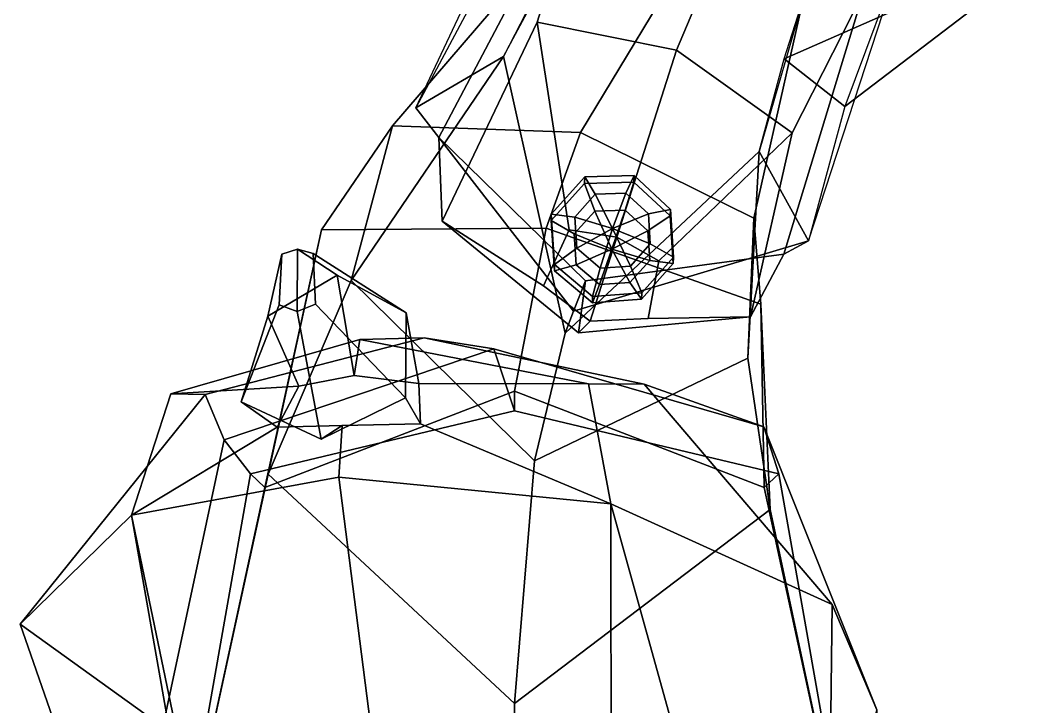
# Model space of a CAD drawing. Extents: x -84 to 129, y -151 to 322.
# Drawn here: x -84.3 to 88.9, y 82.6 to 199.6 of the extents above; entities that cross this region are included whole.
import ezdxf

# ---------------------------------------------------------------- set-up
doc = ezdxf.new("R2010")
doc.units = 0

msp = doc.modelspace()

# ---------------------------------------------------------------- linework, layer by layer
for points in [[(14.043184, 242.485046, 261.733978), (-16.81599, 184.68129, 252.483215), (-12.917997, 179.625839, 275.826874), (13.122185, 228.978287, 283.864502)], [(-12.318762, 165.407211, 307.215118), (3.835713, 199.284103, 308.414185), (13.122185, 228.978287, 283.864502), (-12.917997, 179.625839, 275.826874)], [(39.44849, 222.54451, 284.663391), (13.122185, 228.978287, 283.864502), (3.835713, 199.284103, 308.414185), (27.623562, 194.511383, 309.176483)], [(39.44849, 222.54451, 284.663391), (27.623562, 194.511383, 309.176483), (47.3601, 180.439804, 308.059631), (59.541832, 204.41304, 283.31015)], [(-20.840401, 181.647202, 188.749588), (-27.89361, 155.248444, 195.912247), (-1.904541, 193.481461, 234.602203), (12.750334, 220.66597, 238.921585)], [(-20.840401, 181.647202, 188.749588), (12.750334, 220.66597, 238.921585), (31.208288, 213.523315, 231.169983), (11.262472, 180.479523, 186.749756)], [(82.80481, 205.172668, 243.176712), (88.881752, 217.621185, 245.728027), (66.754036, 212.843521, 261.028198), (56.352036, 184.945633, 255.993729)], [(40.838188, 165.8974, 188.570084), (11.262472, 180.479523, 186.749756), (31.208288, 213.523315, 231.169983), (49.20937, 203.247055, 238.563004)], [(66.754036, 212.843521, 261.028198), (59.541832, 204.41304, 283.31015), (45.93222, 159.75676, 275.530731), (50.141541, 162.042618, 252.145325)], [(79.77272, 207.949326, 238.294464), (45.981483, 193.051346, 236.871353), (49.20937, 203.247055, 238.563004), (81.754601, 212.34938, 239.160004)], [(-4.355467, 211.236099, 256.488495), (6.697084, 210.137222, 237.194168), (-1.904541, 193.481461, 234.602203), (-16.81599, 184.68129, 252.483215)], [(82.80481, 205.172668, 243.176712), (56.352036, 184.945633, 255.993729), (45.981483, 193.051346, 236.871353), (79.77272, 207.949326, 238.294464)], [(40.260799, 149.101883, 306.991028), (45.93222, 159.75676, 275.530731), (59.541832, 204.41304, 283.31015), (47.3601, 180.439804, 308.059631)], [(40.838188, 165.8974, 188.570084), (49.20937, 203.247055, 238.563004), (41.747719, 177.253021, 234.33725), (39.781349, 142.024307, 195.796188)], [(4.917221, 154.367584, 346.010773), (9.313567, 163.895111, 347.386993), (3.835713, 199.284103, 308.414185), (-12.318762, 165.407211, 307.215118)], [(9.313567, 163.895111, 347.386993), (17.440632, 162.663025, 347.718018), (27.623562, 194.511383, 309.176483), (3.835713, 199.284103, 308.414185)], [(24.588396, 158.603043, 347.306152), (47.3601, 180.439804, 308.059631), (27.623562, 194.511383, 309.176483), (17.440632, 162.663025, 347.718018)], [(-27.89361, 155.248444, 195.912247), (3.386807, 124.521446, 207.914108), (8.607027, 146.269943, 236.865219), (-1.904541, 193.481461, 234.602203)], [(10.025749, 150.049911, 253.13559), (-16.81599, 184.68129, 252.483215), (-1.904541, 193.481461, 234.602203), (8.607027, 146.269943, 236.865219)], [(56.352036, 184.945633, 255.993729), (50.141541, 162.042618, 252.145325), (41.747719, 177.253021, 234.33725), (45.981483, 193.051346, 236.871353)], [(-16.81599, 184.68129, 252.483215), (10.025749, 150.049911, 253.13559), (12.085359, 155.205856, 273.464417), (-12.917997, 179.625839, 275.826874)], [(-42.012817, 122.236259, 166.171371), (-27.89361, 155.248444, 195.912247), (-20.840401, 181.647202, 188.749588), (-32.953667, 163.916367, 162.759674)], [(5.367071, 164.192551, 160.818985), (-32.953667, 163.916367, 162.759674), (-20.840401, 181.647202, 188.749588), (11.262472, 180.479523, 186.749756)], [(5.367071, 164.192551, 160.818985), (11.262472, 180.479523, 186.749756), (40.838188, 165.8974, 188.570084), (42.003517, 151.242081, 162.663223)], [(22.791485, 148.815536, 345.934326), (40.260799, 149.101883, 306.991028), (47.3601, 180.439804, 308.059631), (24.588396, 158.603043, 347.306152)], [(12.085359, 155.205856, 273.464417), (10.885296, 146.367416, 305.816895), (-12.318762, 165.407211, 307.215118), (-12.917997, 179.625839, 275.826874)], [(39.781349, 142.024307, 195.796188), (41.747719, 177.253021, 234.33725), (8.607027, 146.269943, 236.865219), (3.386807, 124.521446, 207.914108)], [(10.025749, 150.049911, 253.13559), (8.607027, 146.269943, 236.865219), (41.747719, 177.253021, 234.33725), (50.141541, 162.042618, 252.145325)], [(6.227283, 165.489624, 355.364746), (11.941927, 171.832535, 356.526581), (11.984372, 172.936218, 349.371002), (6.264244, 166.579727, 348.20871)], [(10.176326, 163.206909, 361.132446), (13.667886, 167.08667, 361.847137), (11.941927, 171.832535, 356.526581), (6.227283, 165.489624, 355.364746)], [(6.264244, 166.579727, 348.20871), (11.984372, 172.936218, 349.371002), (13.773414, 169.962677, 343.113007), (10.27309, 166.06076, 342.397552)], [(11.941927, 171.832535, 356.526581), (20.360159, 172.037796, 356.970245), (20.404985, 173.147141, 349.814819), (11.984372, 172.936218, 349.371002)], [(13.667886, 167.08667, 361.847137), (18.866503, 167.261429, 362.121002), (20.360159, 172.037796, 356.970245), (11.941927, 171.832535, 356.526581)], [(13.773414, 169.962677, 343.113007), (11.984372, 172.936218, 349.371002), (20.404985, 173.147141, 349.814819), (18.975767, 170.146545, 343.387177)], [(22.718651, 163.744705, 361.792938), (26.530584, 166.289246, 356.434204), (20.360159, 172.037796, 356.970245), (18.866503, 167.261429, 362.121002)], [(22.824179, 166.620667, 343.058777), (18.975767, 170.146545, 343.387177), (20.404985, 173.147141, 349.814819), (26.573032, 167.39299, 349.278595)], [(26.530584, 166.289246, 356.434204), (26.573032, 167.39299, 349.278595), (20.404985, 173.147141, 349.814819), (20.360159, 172.037796, 356.970245)], [(10.27309, 166.06076, 342.397552), (13.773414, 169.962677, 343.113007), (16.722586, 164.130997, 340.151062)], [(16.722586, 164.130997, 340.151062), (13.773414, 169.962677, 343.113007), (18.975767, 170.146545, 343.387177)], [(16.722586, 164.130997, 340.151062), (18.975767, 170.146545, 343.387177), (22.824179, 166.620667, 343.058777)], [(6.792858, 156.927338, 354.184509), (6.227283, 165.489624, 355.364746), (6.264244, 166.579727, 348.20871), (6.824702, 158.003601, 347.027985)], [(6.824702, 158.003601, 347.027985), (6.264244, 166.579727, 348.20871), (10.27309, 166.06076, 342.397552), (10.61172, 160.804123, 341.667206)], [(16.602976, 160.603424, 363.308685), (13.667886, 167.08667, 361.847137), (10.176326, 163.206909, 361.132446)], [(16.602976, 160.603424, 363.308685), (18.866503, 167.261429, 362.121002), (13.667886, 167.08667, 361.847137)], [(16.602976, 160.603424, 363.308685), (22.718651, 163.744705, 361.792938), (18.866503, 167.261429, 362.121002)], [(23.149233, 161.527542, 342.32724), (16.722586, 164.130997, 340.151062), (22.824179, 166.620667, 343.058777)], [(23.052465, 158.673721, 361.062134), (27.061317, 158.154755, 355.250977), (26.530584, 166.289246, 356.434204), (22.718651, 163.744705, 361.792938)], [(27.098276, 159.244827, 348.094971), (23.149233, 161.527542, 342.32724), (22.824179, 166.620667, 343.058777), (26.573032, 167.39299, 349.278595)], [(27.061317, 158.154755, 355.250977), (27.098276, 159.244827, 348.094971), (26.573032, 167.39299, 349.278595), (26.530584, 166.289246, 356.434204)], [(12.897832, 148.334808, 345.832489), (4.917221, 154.367584, 346.010773), (-12.318762, 165.407211, 307.215118), (10.885296, 146.367416, 305.816895)], [(6.792858, 156.927338, 354.184509), (10.523349, 157.972549, 360.40274), (10.176326, 163.206909, 361.132446), (6.227283, 165.489624, 355.364746)], [(10.61172, 160.804123, 341.667206), (10.27309, 166.06076, 342.397552), (16.722586, 164.130997, 340.151062)], [(42.003517, 151.242081, 162.663223), (40.838188, 165.8974, 188.570084), (39.781349, 142.024307, 195.796188), (43.597317, 116.216484, 166.152222)], [(-55.751923, 59.259838, 143.862625), (-42.012817, 122.236259, 166.171371), (-32.953667, 163.916367, 162.759674), (-42.567142, 119.976212, 124.987732)], [(-42.567142, 119.976212, 124.987732), (-32.953667, 163.916367, 162.759674), (5.367071, 164.192551, 160.818985), (0, 136.404694, 126.623405)], [(42.567142, 119.976212, 124.987732), (0, 136.404694, 126.623405), (5.367071, 164.192551, 160.818985), (42.003517, 151.242081, 162.663223)], [(12.897832, 148.334808, 345.832489), (17.440632, 162.663025, 347.718018), (9.313567, 163.895111, 347.386993), (4.917221, 154.367584, 346.010773)], [(10.523349, 157.972549, 360.40274), (16.602976, 160.603424, 363.308685), (10.176326, 163.206909, 361.132446)], [(14.579444, 157.388626, 341.348755), (10.61172, 160.804123, 341.667206), (16.722586, 164.130997, 340.151062)], [(14.579444, 157.388626, 341.348755), (16.722586, 164.130997, 340.151062), (19.768257, 157.736145, 341.621826)], [(16.602976, 160.603424, 363.308685), (23.052465, 158.673721, 361.062134), (22.718651, 163.744705, 361.792938)], [(19.768257, 157.736145, 341.621826), (16.722586, 164.130997, 340.151062), (23.149233, 161.527542, 342.32724)], [(50.141541, 162.042618, 252.145325), (45.93222, 159.75676, 275.530731), (12.085359, 155.205856, 273.464417), (10.025749, 150.049911, 253.13559)], [(12.897832, 148.334808, 345.832489), (22.791485, 148.815536, 345.934326), (24.588396, 158.603043, 347.306152), (17.440632, 162.663025, 347.718018)], [(21.69026, 153.177567, 346.95871), (19.768257, 157.736145, 341.621826), (23.149233, 161.527542, 342.32724), (27.098276, 159.244827, 348.094971)], [(-40.159645, 151.111374, -73.513443), (-46.604687, 134.57016, -61.140675), (-42.052925, 149.182083, -49.726013), (-39.709305, 159.750717, -70.802124)], [(-39.709305, 159.750717, -70.802124), (-42.052925, 149.182083, -49.726013), (-30.26823, 156.192093, -51.547401), (-37.044411, 160.628876, -71.453255)], [(-37.054562, 150.010406, -74.974686), (-40.159645, 151.111374, -73.513443), (-39.709305, 159.750717, -70.802124), (-37.044411, 160.628876, -71.453255)], [(-37.054562, 150.010406, -74.974686), (-37.044411, 160.628876, -71.453255), (-34.372055, 159.879349, -72.615746), (-33.938202, 151.261307, -75.62751)], [(-34.372055, 159.879349, -72.615746), (-37.044411, 160.628876, -71.453255), (-30.26823, 156.192093, -51.547401), (-18.467989, 149.750443, -57.740257)], [(-33.938202, 151.261307, -75.62751), (-34.372055, 159.879349, -72.615746), (-18.467989, 149.750443, -57.740257), (-18.59878, 135.245026, -70.657173)], [(13.304795, 152.538635, 346.517792), (6.824702, 158.003601, 347.027985), (10.61172, 160.804123, 341.667206), (14.579444, 157.388626, 341.348755)], [(14.494441, 154.56636, 360.084595), (16.602976, 160.603424, 363.308685), (10.523349, 157.972549, 360.40274)], [(12.085359, 155.205856, 273.464417), (45.93222, 159.75676, 275.530731), (40.260799, 149.101883, 306.991028), (10.885296, 146.367416, 305.816895)], [(14.494441, 154.56636, 360.084595), (19.679888, 154.904541, 360.357361), (16.602976, 160.603424, 363.308685)], [(19.679888, 154.904541, 360.357361), (23.052465, 158.673721, 361.062134), (16.602976, 160.603424, 363.308685)], [(13.274963, 151.468124, 353.674377), (6.792858, 156.927338, 354.184509), (6.824702, 158.003601, 347.027985), (13.304795, 152.538635, 346.517792)], [(13.274963, 151.468124, 353.674377), (14.494441, 154.56636, 360.084595), (10.523349, 157.972549, 360.40274), (6.792858, 156.927338, 354.184509)], [(13.304795, 152.538635, 346.517792), (14.579444, 157.388626, 341.348755), (19.768257, 157.736145, 341.621826), (21.69026, 153.177567, 346.95871)], [(21.658419, 152.101303, 354.115204), (27.061317, 158.154755, 355.250977), (23.052465, 158.673721, 361.062134), (19.679888, 154.904541, 360.357361)], [(21.658419, 152.101303, 354.115204), (21.69026, 153.177567, 346.95871), (27.098276, 159.244827, 348.094971), (27.061317, 158.154755, 355.250977)], [(-42.052925, 149.182083, -49.726013), (-36.812824, 137.235764, -42.524437), (-27.330893, 139.065308, -47.91478), (-30.26823, 156.192093, -51.547401)], [(-18.467989, 149.750443, -57.740257), (-30.26823, 156.192093, -51.547401), (-27.330893, 139.065308, -47.91478), (-16.309479, 137.729843, -49.491539)], [(-42.012817, 122.236259, 166.171371), (0, 83.143211, 184.472672), (3.386807, 124.521446, 207.914108), (-27.89361, 155.248444, 195.912247)], [(13.274963, 151.468124, 353.674377), (21.658419, 152.101303, 354.115204), (19.679888, 154.904541, 360.357361), (14.494441, 154.56636, 360.084595)], [(13.274963, 151.468124, 353.674377), (13.304795, 152.538635, 346.517792), (21.69026, 153.177567, 346.95871), (21.658419, 152.101303, 354.115204)], [(-37.054562, 150.010406, -74.974686), (-33.00082, 128.218536, -69.355316), (-46.604687, 134.57016, -61.140675), (-40.159645, 151.111374, -73.513443)], [(-37.054562, 150.010406, -74.974686), (-33.938202, 151.261307, -75.62751), (-18.59878, 135.245026, -70.657173), (-33.00082, 128.218536, -69.355316)], [(55.751923, 59.259838, 143.862625), (42.567142, 119.976212, 124.987732), (42.003517, 151.242081, 162.663223), (43.597317, 116.216484, 166.152222)], [(-46.604687, 134.57016, -61.140675), (-40.50766, 130.25798, -49.487942), (-36.812824, 137.235764, -42.524437), (-42.052925, 149.182083, -49.726013)], [(-18.59878, 135.245026, -70.657173), (-18.467989, 149.750443, -57.740257), (-16.309479, 137.729843, -49.491539), (-16.017151, 130.848114, -57.809902)], [(12.897832, 148.334808, 345.832489), (10.885296, 146.367416, 305.816895), (40.260799, 149.101883, 306.991028), (22.791485, 148.815536, 345.934326)], [(-15.388786, 145.52002, -8.142705), (-26.381941, 145.243744, -42.892586), (-58.637924, 135.936218, -22.951288), (-52.744152, 135.820007, 1.886743)], [(-3.508603, 143.645477, 28.696974), (-15.388786, 145.52002, -8.142705), (-52.744152, 135.820007, 1.886743), (-49.509628, 128.130661, 39.594112)], [(-15.388786, 145.52002, -8.142705), (22.09671, 137.623505, -23.544436), (12.606663, 137.65303, -47.160442), (-26.381941, 145.243744, -42.892586)], [(-3.508603, 143.645477, 28.696974), (42.492424, 130.347702, 8.331505), (22.09671, 137.623505, -23.544436), (-15.388786, 145.52002, -8.142705)], [(-36.812824, 137.235764, -42.524437), (-58.637924, 135.936218, -22.951288), (-26.381941, 145.243744, -42.892586), (-27.330893, 139.065308, -47.91478)], [(-16.309479, 137.729843, -49.491539), (-27.330893, 139.065308, -47.91478), (-26.381941, 145.243744, -42.892586), (12.606663, 137.65303, -47.160442)], [(-49.509628, 128.130661, 39.594112), (-45.049633, 122.318153, 93.812263), (0, 133.035706, 93.572075), (-3.508603, 143.645477, 28.696974)], [(42.492424, 130.347702, 8.331505), (-3.508603, 143.645477, 28.696974), (0, 133.035706, 93.572075), (45.049633, 122.318153, 93.812263)], [(43.597317, 116.216484, 166.152222), (39.781349, 142.024307, 195.796188), (3.386807, 124.521446, 207.914108), (0, 83.143211, 184.472672)], [(-40.50766, 130.25798, -49.487942), (-65.313759, 115.253578, -32.430855), (-58.637924, 135.936218, -22.951288), (-36.812824, 137.235764, -42.524437)], [(-16.017151, 130.848114, -57.809902), (-16.309479, 137.729843, -49.491539), (12.606663, 137.65303, -47.160442), (16.423374, 117.223236, -60.20541)], [(54.177681, 100.028465, -46.127098), (16.423374, 117.223236, -60.20541), (12.606663, 137.65303, -47.160442), (22.09671, 137.623505, -23.544436)], [(42.492424, 130.347702, 8.331505), (61.798309, 82.110458, 1.174969), (54.177681, 100.028465, -46.127098), (22.09671, 137.623505, -23.544436)], [(-84.295464, 96.691589, 0.92654), (-52.744152, 135.820007, 1.886743), (-58.637924, 135.936218, -22.951288), (-65.313759, 115.253578, -32.430855)], [(-49.509628, 128.130661, 39.594112), (-52.744152, 135.820007, 1.886743), (-84.295464, 96.691589, 0.92654), (-60.012112, 79.175125, 42.566559)], [(0, 133.035706, 93.572075), (-45.049633, 122.318153, 93.812263), (-42.567142, 119.976212, 124.987732), (0, 136.404694, 126.623405)], [(-33.00082, 128.218536, -69.355316), (-18.59878, 135.245026, -70.657173), (-16.017151, 130.848114, -57.809902), (-29.424456, 130.537613, -57.317703)], [(0, 133.035706, 93.572075), (0, 136.404694, 126.623405), (42.567142, 119.976212, 124.987732), (45.049633, 122.318153, 93.812263)], [(-33.00082, 128.218536, -69.355316), (-29.424456, 130.537613, -57.317703), (-40.50766, 130.25798, -49.487942), (-46.604687, 134.57016, -61.140675)], [(-40.50766, 130.25798, -49.487942), (-29.424456, 130.537613, -57.317703), (-29.955847, 121.768379, -61.874786), (-65.313759, 115.253578, -32.430855)], [(-16.017151, 130.848114, -57.809902), (16.423374, 117.223236, -60.20541), (-29.955847, 121.768379, -61.874786), (-29.424456, 130.537613, -57.317703)], [(61.798309, 82.110458, 1.174969), (42.492424, 130.347702, 8.331505), (45.049633, 122.318153, 93.812263), (56.204937, 59.21595, 94.758064)], [(-60.012112, 79.175125, 42.566559), (-56.204937, 59.21595, 94.758064), (-45.049633, 122.318153, 93.812263), (-49.509628, 128.130661, 39.594112)], [(-22.508446, 63.60117, -57.509537), (-54.764431, 64.435646, -34.235374), (-65.313759, 115.253578, -32.430855), (-29.955847, 121.768379, -61.874786)], [(-56.204937, 59.21595, 94.758064), (-55.751923, 59.259838, 143.862625), (-42.567142, 119.976212, 124.987732), (-45.049633, 122.318153, 93.812263)], [(-55.751923, 59.259838, 143.862625), (0, 55.776768, 184.758057), (0, 83.143211, 184.472672), (-42.012817, 122.236259, 166.171371)], [(-22.508446, 63.60117, -57.509537), (-29.955847, 121.768379, -61.874786), (16.423374, 117.223236, -60.20541), (16.480162, 66.152473, -58.444523)], [(56.204937, 59.21595, 94.758064), (45.049633, 122.318153, 93.812263), (42.567142, 119.976212, 124.987732), (55.751923, 59.259838, 143.862625)], [(55.751923, 59.259838, 143.862625), (43.597317, 116.216484, 166.152222), (0, 83.143211, 184.472672), (0, 55.776768, 184.758057)], [(16.423374, 117.223236, -60.20541), (54.177681, 100.028465, -46.127098), (53.046455, 6.794503, -53.633606), (46.57753, 8.863357, -57.981361)], [(16.423374, 117.223236, -60.20541), (46.57753, 8.863357, -57.981361), (39.677811, 7.137112, -54.353619), (16.480162, 66.152473, -58.444523)], [(-65.313759, 115.253578, -32.430855), (-46.57753, 8.863357, -57.981361), (-53.046455, 6.794503, -53.633606), (-84.295464, 96.691589, 0.92654)], [(-65.313759, 115.253578, -32.430855), (-54.764431, 64.435646, -34.235374), (-39.677811, 7.137112, -54.353619), (-46.57753, 8.863357, -57.981361)], [(61.798309, 82.110458, 1.174969), (64.750313, -3.233528, 3.248102), (53.046455, 6.794503, -53.633606), (54.177681, 100.028465, -46.127098)], [(-60.012112, 79.175125, 42.566559), (-84.295464, 96.691589, 0.92654), (-53.046455, 6.794503, -53.633606), (-64.750313, -3.233528, 3.248102)]]:
    msp.add_3dface(points)

doc.saveas('drawing.dxf')
